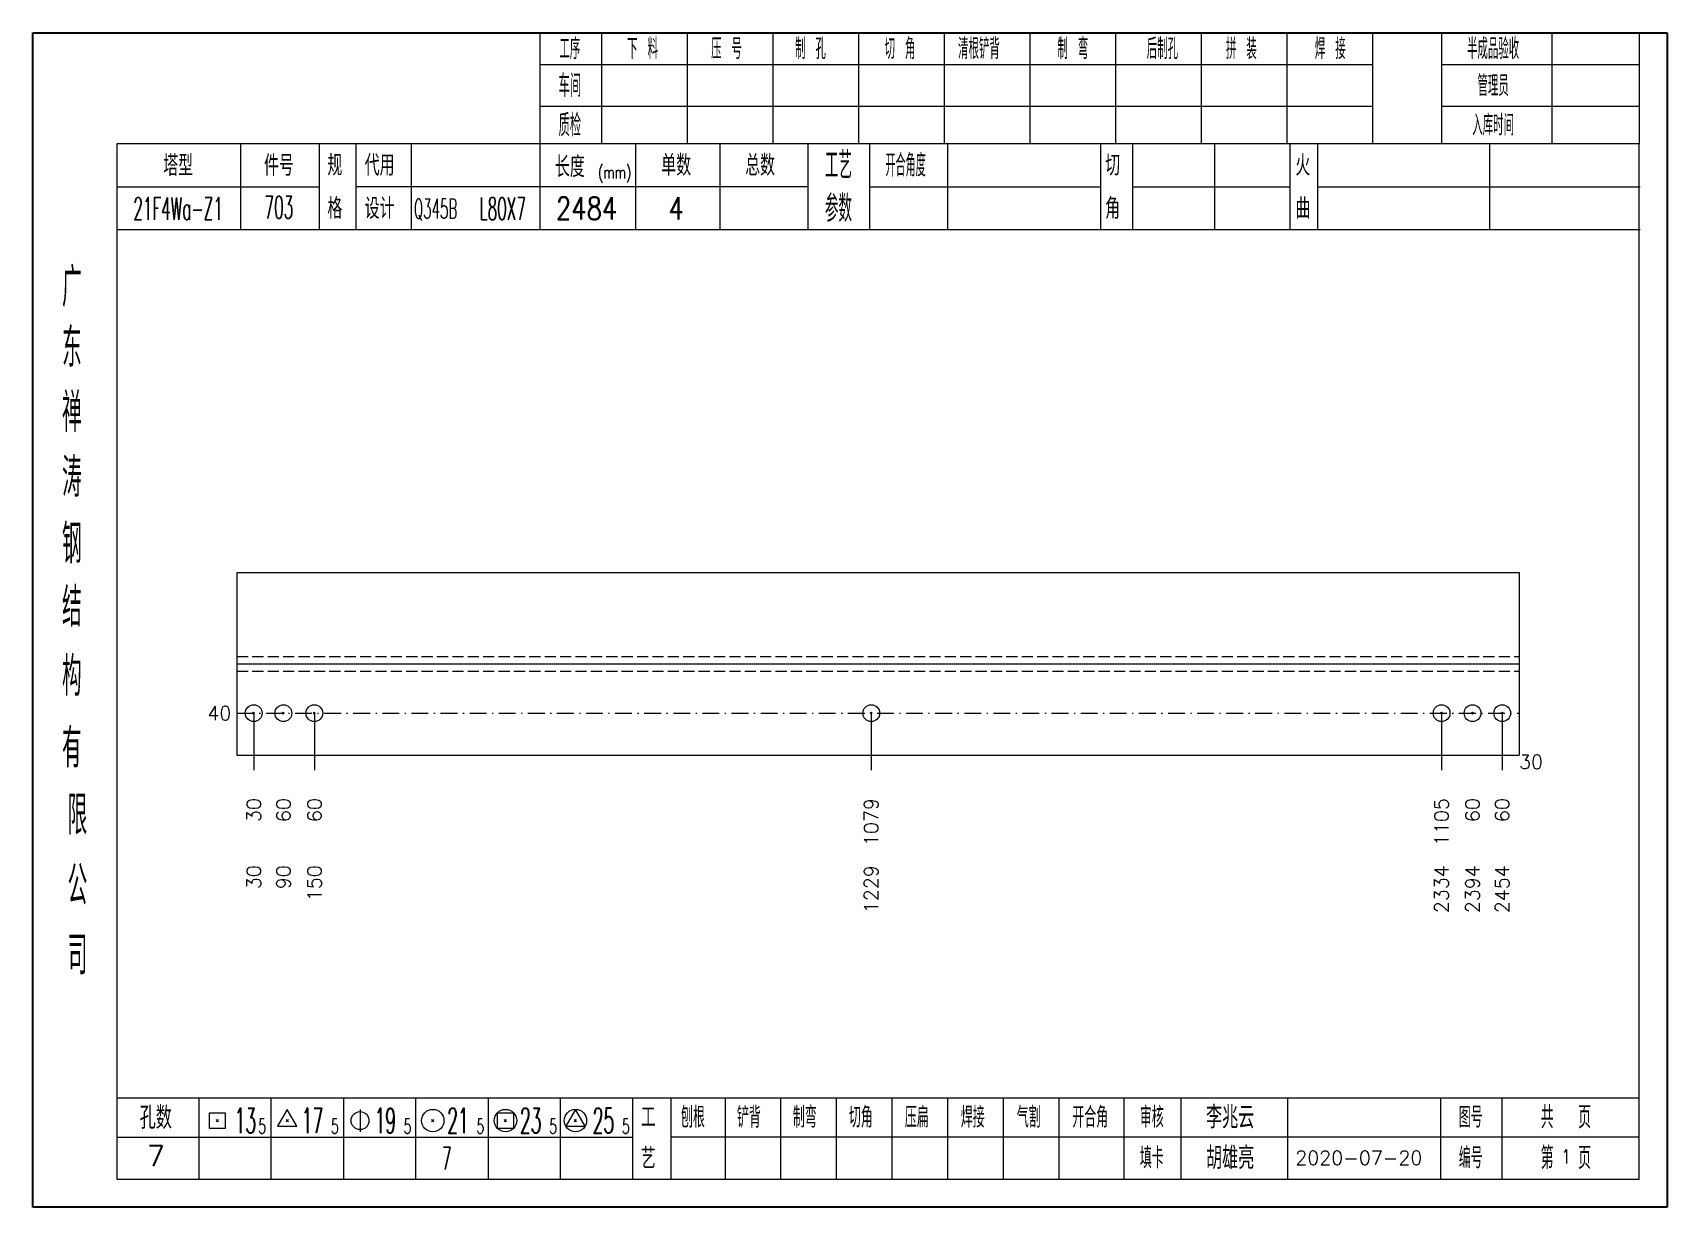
# Model space of a CAD drawing. Extents: x 1310 to 15542, y -76 to 8381.
# Drawn here: x 1516.4 to 1808.6, y 1943.8 to 2153.8 of the extents above; entities that cross this region are included whole.
import ezdxf
from ezdxf.enums import TextEntityAlignment as Align

# ---------------------------------------------------------------- set-up
doc = ezdxf.new("R2010")
doc.units = 0
doc.header["$MEASUREMENT"] = 0
doc.linetypes.add('一点画线', pattern=[5.2, 3, -1, 0.2, -1])
doc.linetypes.add('虚线', pattern=[2.75, 2, -0.75])
doc.layers.get('0').update_dxf_attribs({"linetype": 'CONTINUOUS', "lineweight": 25})
for name, color, linetype, lineweight in [('1', 7, 'CONTINUOUS', 25), ('4', 7, 'CONTINUOUS', 25), ('5', 7, 'CONTINUOUS', 25)]:
    doc.layers.add(name, color=color, linetype=linetype, lineweight=lineweight)
doc.styles.get("Standard").update_dxf_attribs({"font": 'simplex.shx', "width": 0.7, "height": 3, "bigfont": 'gbhzfs.shx'})

# ---------------------------------------------------------------- blocks, each defined once
blk = doc.blocks.new('孔21.5')
at = {"layer": '5', "color": 7, "linetype": 'Continuous', "lineweight": 13}
for p, q in [((-0.1, -0.1), (0.1, 0.1)), ((0.1, -0.1), (-0.1, 0.1))]:
    blk.add_line(p, q, dxfattribs=at)
blk.add_circle((0, 0), 1, dxfattribs=at)
blk = doc.blocks.new('CTJGK')
at = {"color": 6, "linetype": 'Continuous'}
for p, q in [((0, 209.97), (292.13, 209.97)), ((0, 0), (0, 209.97)), ((292.13, 209.97), (292.13, 0)), ((292.13, 0), (0, 0))]:
    blk.add_line(p, q, dxfattribs=at)

msp = doc.modelspace()

# ---------------------------------------------------------------- linework, layer by layer
at = {"color": 7, "linetype": 'Continuous', "lineweight": 18}
for p, q in [((1552.922, 2057.287), (1552.922, 2024.662)), ((1552.922, 2057.287), (1782.052, 2057.287)), ((1782.052, 2057.287), (1782.052, 2024.662)), ((1552.922, 2040.974), (1782.052, 2040.974))]:
    msp.add_line(p, q, dxfattribs=at)
at = {"color": 1, "linetype": '虚线', "lineweight": 18}
for p, q in [((1552.922, 2042.287), (1782.052, 2042.287)), ((1552.922, 2039.662), (1782.052, 2039.662))]:
    msp.add_line(p, q, dxfattribs=at)
at = {"color": 3, "linetype": '一点画线', "lineweight": 13}
msp.add_line((1552.922, 2032.162), (1782.052, 2032.162), dxfattribs=at)
at = {"color": 7, "linetype": 'Continuous', "lineweight": 13}
for p, q in [((1555.922, 2032.162), (1555.922, 2021.974)), ((1566.758, 2032.162), (1566.758, 2021.974)), ((1666.288, 2032.162), (1666.288, 2021.974)), ((1768.215, 2032.162), (1768.215, 2021.974)), ((1779.052, 2032.162), (1779.052, 2021.974))]:
    msp.add_line(p, q, dxfattribs=at)
at = {"layer": '1', "color": 7, "linetype": 'Continuous', "lineweight": 18}
msp.add_line((1552.922, 2024.662), (1782.052, 2024.662), dxfattribs=at)
at = {"layer": '4', "color": 1, "linetype": 'Continuous', "lineweight": 18}
for p, q in [((1516.422, 2153.801), (1516.422, 1943.831)), ((1808.552, 2153.801), (1516.422, 2153.801)), ((1607.052, 2153.801), (1607.052, 2133.961)), ((1618.082, 2153.801), (1618.082, 2133.941)), ((1633.392, 2153.801), (1633.392, 2133.941)), ((1648.712, 2153.801), (1648.712, 2133.941)), ((1664.022, 2153.801), (1664.022, 2133.941)), ((1679.332, 2153.801), (1679.332, 2133.941)), ((1694.642, 2153.801), (1694.642, 2133.941)), ((1709.962, 2153.801), (1709.962, 2133.941)), ((1725.272, 2153.801), (1725.272, 2133.941)), ((1740.582, 2153.801), (1740.582, 2133.941)), ((1755.892, 2153.801), (1755.892, 2133.961)), ((1755.892, 2153.801), (1755.892, 2133.941)), ((1768.172, 2153.801), (1768.172, 2133.941)), ((1787.922, 2153.801), (1787.922, 2133.941)), ((1803.502, 2153.801), (1803.502, 2133.941)), ((1808.552, 2124.001), (1808.552, 2153.801)), ((1755.892, 2148.071), (1607.052, 2148.071)), ((1803.502, 2148.071), (1768.172, 2148.071)), ((1755.892, 2140.591), (1607.052, 2140.591)), ((1803.502, 2140.591), (1768.172, 2140.591)), ((1531.432, 2133.941), (1531.432, 1948.881)), ((1803.502, 2133.941), (1531.432, 2133.941)), ((1553.552, 2133.951), (1553.552, 2118.531)), ((1567.702, 2118.531), (1567.702, 2133.941)), ((1574.202, 2118.531), (1574.202, 2133.941)), ((1584.072, 2133.941), (1584.072, 2118.531)), ((1607.052, 2133.961), (1607.052, 2118.531)), ((1624.172, 2133.941), (1624.172, 2118.531)), ((1639.222, 2133.941), (1639.222, 2118.531)), ((1654.922, 2133.941), (1654.922, 2118.531)), ((1665.982, 2133.941), (1665.982, 2118.531)), ((1679.932, 2133.941), (1679.932, 2118.531)), ((1707.232, 2133.941), (1707.232, 2118.531)), ((1712.992, 2133.941), (1712.992, 2118.531)), ((1727.612, 2133.941), (1727.612, 2118.531)), ((1741.072, 2133.941), (1741.072, 2118.531)), ((1746.062, 2133.941), (1746.062, 2118.531)), ((1776.802, 2133.941), (1776.802, 2118.531)), ((1803.502, 1948.881), (1803.502, 2133.941)), ((1567.702, 2126.181), (1531.432, 2126.181)), ((1654.922, 2126.231), (1574.202, 2126.231)), ((1665.982, 2126.231), (1707.232, 2126.231)), ((1712.992, 2126.231), (1741.072, 2126.231)), ((1746.062, 2126.231), (1803.682, 2126.231)), ((1808.552, 1943.831), (1808.552, 2124.001)), ((1803.682, 2118.531), (1531.432, 2118.531)), ((1531.432, 1963.411), (1803.502, 1963.411)), ((1546.122, 1963.411), (1546.122, 1948.881)), ((1559.052, 1948.881), (1559.052, 1963.411)), ((1571.982, 1963.411), (1571.982, 1948.881)), ((1584.902, 1948.881), (1584.902, 1963.411)), ((1597.832, 1963.411), (1597.832, 1948.881)), ((1610.762, 1948.881), (1610.762, 1963.411)), ((1623.682, 1948.881), (1623.682, 1963.411)), ((1630.552, 1948.881), (1630.552, 1963.411)), ((1640.212, 1948.881), (1640.212, 1963.411)), ((1650.152, 1948.881), (1650.152, 1963.411)), ((1660.092, 1948.881), (1660.092, 1963.411)), ((1670.042, 1948.881), (1670.042, 1963.411)), ((1679.982, 1948.881), (1679.982, 1963.411)), ((1689.922, 1948.881), (1689.922, 1963.411)), ((1699.872, 1948.881), (1699.872, 1963.411)), ((1711.512, 1948.881), (1711.512, 1963.411)), ((1721.662, 1948.881), (1721.662, 1963.411)), ((1740.722, 1948.881), (1740.722, 1963.411)), ((1768.102, 1948.881), (1768.102, 1963.411)), ((1779.062, 1948.881), (1779.062, 1963.411)), ((1623.682, 1956.281), (1531.432, 1956.281)), ((1630.512, 1956.441), (1803.502, 1956.441)), ((1531.432, 1948.881), (1803.502, 1948.881)), ((1516.422, 1943.831), (1808.552, 1943.831))]:
    msp.add_line(p, q, dxfattribs=at)
at = {"layer": '4', "color": 7, "linetype": 'Continuous', "lineweight": 13}
for p, q in [((1548.008, 1957.917), (1548.008, 1960.745)), ((1548.008, 1960.745), (1550.836, 1960.745)), ((1550.836, 1960.745), (1550.836, 1957.917)), ((1561.922, 1961.331), (1560.19, 1958.331)), ((1563.654, 1958.331), (1561.922, 1961.331)), ((1574.922, 1961.331), (1574.922, 1957.331)), ((1599.508, 1957.917), (1599.508, 1960.745)), ((1599.508, 1960.745), (1602.336, 1960.745)), ((1602.336, 1960.745), (1602.336, 1957.917)), ((1613.422, 1961.331), (1611.69, 1958.331)), ((1615.154, 1958.331), (1613.422, 1961.331)), ((1550.836, 1957.917), (1548.008, 1957.917)), ((1549.222, 1959.131), (1549.622, 1959.531)), ((1549.622, 1959.131), (1549.222, 1959.531)), ((1560.19, 1958.331), (1563.654, 1958.331)), ((1561.722, 1959.131), (1562.122, 1959.531)), ((1562.122, 1959.131), (1561.722, 1959.531)), ((1587.722, 1959.131), (1588.122, 1959.531)), ((1588.122, 1959.131), (1587.722, 1959.531)), ((1602.336, 1957.917), (1599.508, 1957.917)), ((1600.722, 1959.131), (1601.122, 1959.531)), ((1601.122, 1959.131), (1600.722, 1959.531)), ((1611.69, 1958.331), (1615.154, 1958.331)), ((1613.222, 1959.131), (1613.622, 1959.531)), ((1613.622, 1959.131), (1613.222, 1959.531))]:
    msp.add_line(p, q, dxfattribs=at)
for centre, radius in [((1574.922, 1959.331), 1.6), ((1587.922, 1959.331), 2), ((1600.922, 1959.331), 2), ((1613.422, 1959.331), 2)]:
    msp.add_circle(centre, radius, dxfattribs=at)

# ---------------------------------------------------------------- block references
at = {"color": 0, "linetype": 'Continuous'}
msp.add_blockref('CTJGK', (1516.422, 1943.831), dxfattribs=at)
at = {"layer": '1', "color": 8, "linetype": 'Continuous', "lineweight": 9, "xscale": 1.5, "yscale": 1.5, "zscale": 1.5}
for p in [(1555.922, 2032.162), (1561.224, 2032.162), (1566.758, 2032.162), (1666.288, 2032.162), (1768.215, 2032.162), (1773.75, 2032.162), (1779.052, 2032.162)]:
    msp.add_blockref('孔21.5', p, dxfattribs=at)

# ---------------------------------------------------------------- texts
at = {"color": 7, "linetype": 'Continuous', "lineweight": 13}
msp.add_text('40', height=2.5, dxfattribs=at).set_placement((1551.922, 2032.162), align=Align.MIDDLE_RIGHT)
at = {"layer": '1', "color": 7, "linetype": 'Continuous', "lineweight": 13}
msp.add_text('30', height=2.5, dxfattribs=at).set_placement((1782.052, 2023.474), align=Align.MIDDLE_LEFT)
at = {"layer": '1', "color": 8, "linetype": 'Continuous', "lineweight": 9}
for s, p in [('30', (1555.922, 2016.974)), ('60', (1561.224, 2016.974)), ('60', (1566.758, 2016.974)), ('1079', (1666.288, 2016.974)), ('1105', (1768.215, 2016.974)), ('60', (1773.75, 2016.974)), ('60', (1779.052, 2016.974))]:
    msp.add_text(s, height=2.5, rotation=90, dxfattribs=at).set_placement(p, align=Align.MIDDLE_RIGHT)
at = {"layer": '1', "color": 7, "linetype": 'Continuous', "lineweight": 13}
for s, p in [('30', (1555.922, 2004.974)), ('90', (1561.224, 2004.974)), ('150', (1566.758, 2004.974)), ('1229', (1666.288, 2004.974)), ('2334', (1768.215, 2004.974)), ('2394', (1773.75, 2004.974)), ('2454', (1779.052, 2004.974))]:
    msp.add_text(s, height=2.5, rotation=90, dxfattribs=at).set_placement(p, align=Align.MIDDLE_RIGHT)
at = {"layer": '4', "color": 1, "linetype": 'Continuous', "lineweight": 25}
for s, height, width, p in [('工序', 3.7, 0.7, (1612.422, 2150.931)), ('下 料', 3.7, 0.7, (1625.422, 2150.931)), ('制 孔', 3.7, 0.7, (1655.422, 2150.931)), ('切 角', 3.7, 0.7, (1671.422, 2150.931)), ('清根铲背 ', 3.7, 0.7, (1686.422, 2150.931)), (' 制 弯', 3.7, 0.7, (1701.422, 2150.931)), (' 后制孔', 3.7, 0.7, (1717.422, 2150.931)), ('拼 装', 3.7, 0.7, (1732.422, 2150.931)), (' 焊 接', 3.7, 0.7, (1747.422, 2150.931)), ('半成品验收', 3.7, 0.7, (1777.422, 2150.931)), ('压 号', 3.7, 0.7, (1640.422, 2150.931)), ('车间', 4, 0.7, (1612.422, 2144.331)), ('管理员', 3.7, 0.7, (1777.422, 2144.331)), ('质检', 4, 0.7, (1612.422, 2137.271)), ('入库时间', 3.7, 0.7, (1777.422, 2137.271)), ('工艺', 4.8, 0.7, (1660.422, 2130.091)), ('(mm)', 2.24, 0.7, (1620.422, 2128.831)), ('开合角度', 4, 0.6, (1672.422, 2130.091)), ('21F4Wa-Z1', 4, 0.5, (1542.422, 2122.351)), ('703', 4, 0.5, (1560.422, 2122.601)), ('Q345B', 3.5, 0.5, (1588.422, 2122.331)), ('L80X7', 4, 0.5, (1600.422, 2122.331)), ('2484', 4, 0.8, (1615.422, 2122.381)), ('4', 4, 0.8, (1631.422, 2122.381)), ('参数', 4.8, 0.7, (1660.422, 2122.381)), ('广', 6.96, 0.7, (1523.422, 2108.301)), ('东', 6.96, 0.7, (1523.422, 2097.511)), ('禅', 6.96, 0.7, (1523.422, 2085.921)), ('涛', 6.96, 0.7, (1523.422, 2074.321)), ('钢', 6.96, 0.7, (1523.422, 2062.431)), ('结', 6.96, 0.7, (1523.422, 2051.121)), ('构', 6.96, 0.7, (1523.422, 2038.741)), ('有', 6.96, 0.7, (1523.422, 2025.931)), ('限', 6.96, 0.7, (1524.422, 2013.931)), ('公', 6.96, 0.7, (1524.422, 2001.391)), ('司', 6.96, 0.7, (1524.422, 1988.911)), ('13', 4.47, 0.5, (1554.422, 1959.331)), ('17', 4.47, 0.5, (1566.422, 1959.331)), ('19', 4.47, 0.5, (1579.422, 1959.331)), ('21', 4.47, 0.5, (1592.422, 1959.331)), ('23', 4.47, 0.5, (1605.422, 1959.331)), ('25', 4.47, 0.5, (1618.422, 1959.331)), ('刨根', 3.7, 0.8, (1634.422, 1959.931)), ('铲背', 3.7, 0.8, (1644.422, 1959.931)), ('制弯', 3.7, 0.8, (1654.422, 1959.931)), ('切角', 3.7, 0.8, (1664.422, 1959.931)), ('压扁', 3.7, 0.8, (1674.422, 1959.931)), ('焊接', 3.7, 0.8, (1684.422, 1959.931)), ('气割', 3.7, 0.8, (1694.422, 1959.931)), ('开合角', 3.7, 0.8, (1705.422, 1959.931)), ('审核', 3.7, 0.8, (1716.422, 1959.931)), ('图号', 3.7, 0.8, (1773.422, 1959.931)), ('共  页', 4, 0.8, (1790.422, 1959.931)), ('5', 2.68, 0.6, (1557.422, 1958.331)), ('5', 2.68, 0.6, (1570.422, 1958.331)), ('5', 2.68, 0.6, (1583.422, 1958.331)), ('5', 2.68, 0.6, (1596.422, 1958.331)), ('5', 2.68, 0.6, (1609.422, 1958.331)), ('5', 2.68, 0.6, (1622.422, 1958.331)), ('7', 4, 0.5, (1590.422, 1952.581)), ('填卡', 3.7, 0.8, (1716.422, 1952.661)), ('编号', 3.7, 0.8, (1773.422, 1952.661)), ('第  页', 4, 0.8, (1790.422, 1952.661))]:
    msp.add_text(s, height=height, dxfattribs=dict(at, width=width)).set_placement(p, align=Align.MIDDLE_CENTER)
for s, height, p in [('塔型', 3.7, (1542.422, 2130.061)), ('件号', 3.7, (1560.422, 2130.061)), ('规', 3.7, (1570.422, 2130.091)), ('代用', 3.7, (1578.422, 2130.091)), ('长度', 3.7, (1612.422, 2129.831)), ('单数', 3.7, (1631.422, 2130.091)), ('总数', 3.7, (1646.422, 2130.091)), ('切', 3.7, (1709.422, 2130.091)), ('火', 3.7, (1743.422, 2130.091)), ('格', 3.7, (1570.422, 2122.381)), ('设计', 3.7, (1578.422, 2122.381)), ('角', 3.7, (1709.422, 2122.381)), ('曲', 3.7, (1743.422, 2122.381)), ('孔数', 4, (1538.422, 1959.851)), ('工', 3.7, (1626.422, 1959.931)), ('李兆云', 4, (1730.422, 1959.931)), ('7', 3.7, (1538.422, 1953.021)), ('艺', 3.7, (1626.422, 1952.581)), ('胡雄亮', 4, (1730.422, 1952.661)), ('2020-07-20', 2.5, (1753.422, 1952.661))]:
    msp.add_text(s, height=height, dxfattribs=at).set_placement(p, align=Align.MIDDLE_CENTER)
at = {"layer": '4', "color": 6, "linetype": 'Continuous', "lineweight": 25, "width": 0.8}
msp.add_text('1', height=2.5, dxfattribs=at).set_placement((1790.447, 1952.889), align=Align.MIDDLE_CENTER)

doc.saveas('drawing.dxf')
